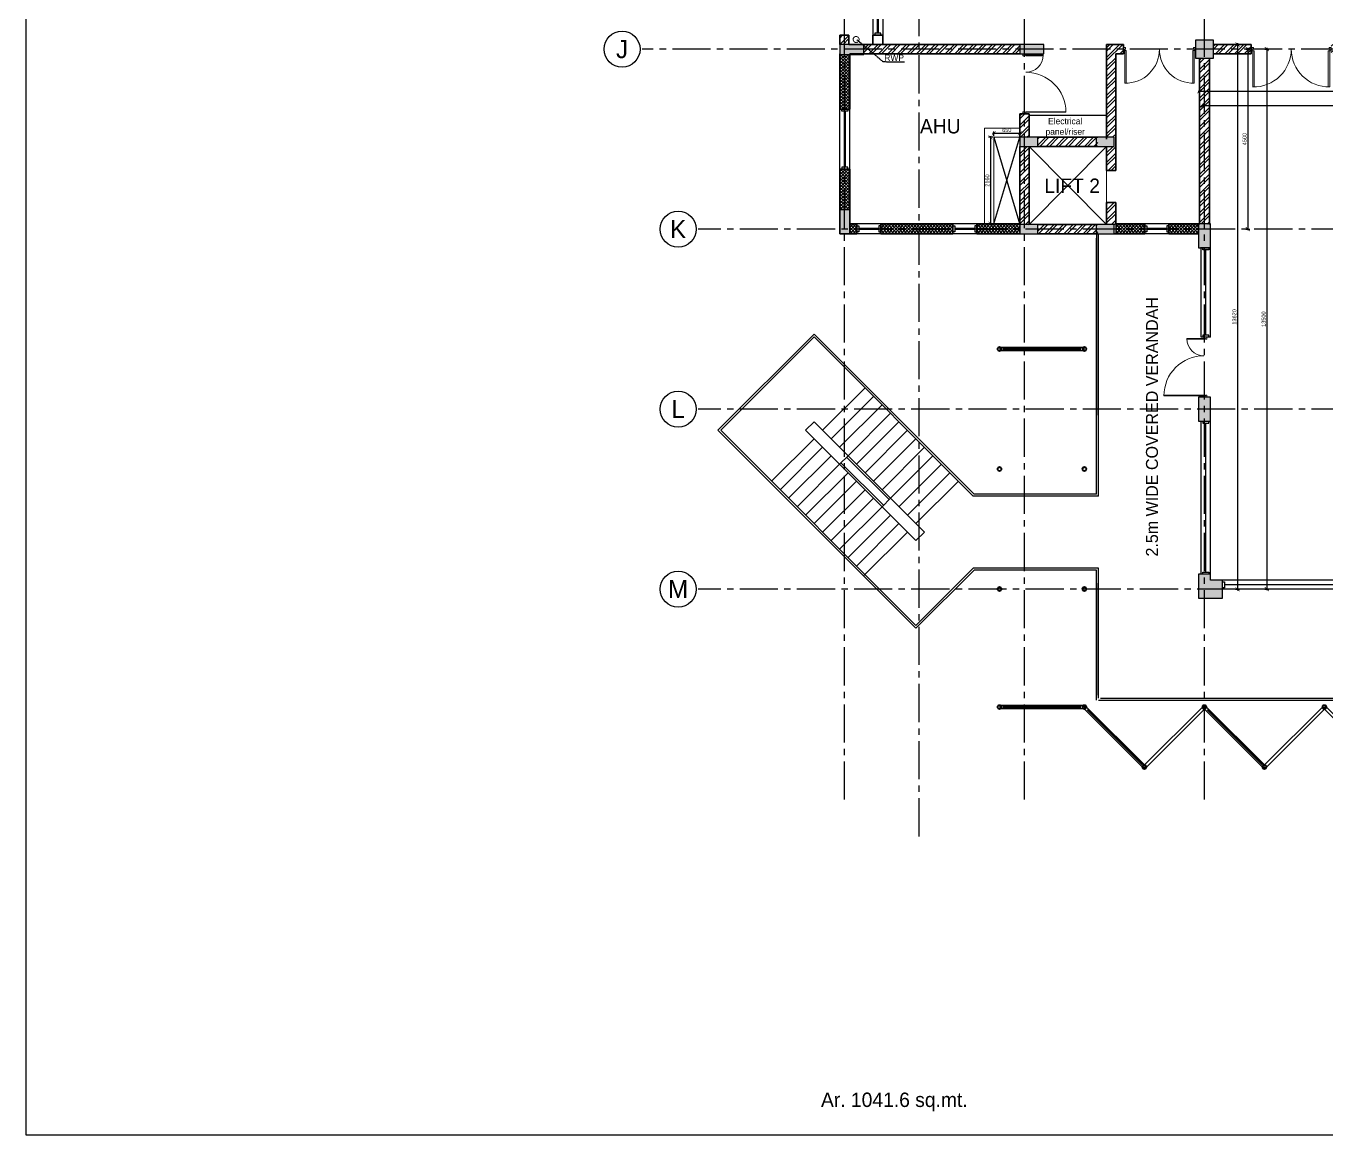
# Model space of a CAD drawing. Header units: millimetres. Extents: x -276609 to 1081398, y -453808 to 472098.
# Drawn here: x 306372 to 338862, y -5822 to 21903 of the extents above; entities that cross this region are included whole.
import ezdxf
from ezdxf.enums import TextEntityAlignment as Align

# ---------------------------------------------------------------- set-up
doc = ezdxf.new("R2010")
doc.units = ezdxf.units.MM
doc.header["$MEASUREMENT"] = 0
doc.linetypes.add('ACAD_ISO10W100', pattern=[18, 12, -3, 0, -3])
doc.linetypes.add('CENTER2', pattern=[28.575, 19.05, -3.175, 3.175, -3.175])
doc.layers.add('A-Anno-Grid Lines', color=7, linetype='Continuous', true_color=0xbbc3bd)
for name, color, linetype, lineweight in [('A-Detail Lines', 241, 'Continuous', 25), ('A-DETL-LLIN', 3, 'Continuous', 9), ('A-Door', 4, 'Continuous', 9), ('A-Wall Sec', 1, 'Continuous', 20), ('A-WIN', 5, 'Continuous', 25), ('PLUMBING', 3, 'ACAD_ISO10W100', 18), ('S-Concrete', 40, 'Continuous', 25), ('SHADE SCREEN', 171, 'Continuous', 15), ('STAIR', 3, 'Continuous', 9)]:
    doc.layers.add(name, color=color, linetype=linetype, lineweight=lineweight)
for name, color, linetype in [('A-Elevation', 4, 'Continuous'), ('A-Railing', 4, 'Continuous'), ('A-Wall Patt', 8, 'Continuous'), ('A-Window', 4, 'Continuous'), ('Anno_Frames', 7, 'Continuous'), ('Anno_Labels', 7, 'Continuous'), ('AREA', 7, 'Continuous'), ('Dimension', 7, 'Continuous'), ('S-Conc Patt', 9, 'Continuous'), ('SHADING COLUMNS', 210, 'Continuous'), ('text', 252, 'Continuous')]:
    doc.layers.add(name, color=color, linetype=linetype)
doc.styles.get("Standard").update_dxf_attribs({"font": ''})
doc.styles.get('Standard').set_extended_font_data('Gill Sans MT')
doc.dimstyles.new('IIITD_WD_M @ 100', dxfattribs={"dimscale": 100, "dimtxt": 1, "dimasz": 1, "dimexe": 0.5, "dimexo": 0.25, "dimgap": 0.3, "dimtad": 1, "dimdec": 0, "dimrnd": 1, "dimzin": 0, "dimdsep": 46, "dimtxsty": 'Standard', "dimblk": 'ARCHTICK', "dimcen": 0.2, "dimdle": 0.3, "dimclrd": 256, "dimclre": 256, "dimclrt": 256, "dimadec": 0, "dimazin": 0, "dimtfac": 1, "dimtdec": 0, "dimtofl": 0, "dimtmove": 0, "dimatfit": 0, "dimfxl": 0.5, "dimfxlon": 1, "dimtolj": 1, "dimtzin": 0, "dimlwd": -1, "dimlwe": -1, "dimarcsym": 0})
doc.dimstyles.new('ISO-25', dxfattribs={"dimtxt": 2.5, "dimasz": 200, "dimexe": 1.25, "dimexo": 0.625, "dimtad": 1, "dimdec": 0, "dimtxsty": 'Standard', "dimcen": 2.5, "dimadec": 0, "dimazin": 0, "dimtfac": 1, "dimtdec": 0, "dimtmove": 0, "dimatfit": 3, "dimfxl": 1, "dimarcsym": 0})
pattern_1 = [(45, (-144981.34, 78999.21), (-119.32427, 119.32427), []), (45, (-144901.8, 78999.21), (-119.32427, 119.32427), [])]

# ---------------------------------------------------------------- blocks, each defined once
blk = doc.blocks.new('Round Bar - 3_-44-4 First Floor Lvl')
at = {"layer": 'A-WIN'}
for p, q in [((-1035, -37), (-1035, 25)), ((1026, 38), (-1023, 38)), ((1026, 38), (-1023, 38)), ((1027, 38), (1026, 38)), ((1027, 38), (1026, 38)), ((1064, 38), (1038, 38)), ((1064, 38), (1038, 38)), ((1064, 38), (1064, -3)), ((-1027, -38), (-1026, -38)), ((-1027, -38), (-1026, -38)), ((-1026, -38), (1023, -38)), ((-1026, -38), (1023, -38))]:
    blk.add_line(p, q, dxfattribs=at)
blk = doc.blocks.new('Round Bar - 3_-159-4 First Floor Lvl')
at = {"layer": 'A-WIN'}
for p, q in [((-1051, -27), (-1051, 38)), ((-1038, 38), (-1051, 38)), ((-1038, 38), (-1051, 38)), ((-1026, 38), (-1027, 38)), ((-1026, 38), (-1027, 38)), ((1023, 38), (-1026, 38)), ((1023, 38), (-1026, 38)), ((1057, 1), (1057, -38)), ((-1023, -38), (1026, -38)), ((-1023, -38), (1026, -38)), ((1026, -38), (1027, -38)), ((1026, -38), (1027, -38)), ((1038, -38), (1057, -38)), ((1038, -38), (1057, -38))]:
    blk.add_line(p, q, dxfattribs=at)
blk = doc.blocks.new('Round Bar - 3_-172-4 First Floor Lvl')
at = {"layer": 'A-WIN'}
for p, q in [((-1051, -24), (-1051, 38)), ((-1038, 38), (-1051, 38)), ((-1038, 38), (-1051, 38)), ((-1025, 38), (-1026, 38)), ((-1025, 38), (-1026, 38)), ((1023, 38), (-1025, 38)), ((1023, 38), (-1025, 38)), ((1057, 1), (1057, -38)), ((-1045, -38), (-1038, -38)), ((-1045, -38), (-1038, -38)), ((-1027, -38), (-1026, -38)), ((-1027, -38), (-1026, -38)), ((-1026, -38), (1026, -38)), ((-1026, -38), (1026, -38)), ((1026, -38), (1027, -38)), ((1026, -38), (1027, -38)), ((1038, -38), (1057, -38)), ((1038, -38), (1057, -38))]:
    blk.add_line(p, q, dxfattribs=at)
blk = doc.blocks.new('Round Bar - 3_-170-4 First Floor Lvl')
at = {"layer": 'A-WIN'}
for p, q in [((-1051, 38), (-1051, -38)), ((-1038, 38), (-1051, 38)), ((-1038, 38), (-1051, 38)), ((-1026, 38), (-1028, 38)), ((-1026, 38), (-1028, 38)), ((1026, 38), (-1026, 38)), ((1026, 38), (-1026, 38)), ((1027, 38), (1026, 38)), ((1027, 38), (1026, 38)), ((1057, 38), (1038, 38)), ((1057, 38), (1038, 38)), ((1057, -38), (1057, 38)), ((-1051, -38), (-1038, -38)), ((-1051, -38), (-1038, -38)), ((-1027, -38), (-1026, -38)), ((-1027, -38), (-1026, -38)), ((-1026, -38), (1026, -38)), ((-1026, -38), (1026, -38)), ((1026, -38), (1028, -38)), ((1026, -38), (1028, -38)), ((1038, -38), (1057, -38)), ((1038, -38), (1057, -38))]:
    blk.add_line(p, q, dxfattribs=at)
blk = doc.blocks.new('Round Bar - 3_-167-4 First Floor Lvl')
at = {"layer": 'A-WIN'}
for p, q in [((-1051, -38), (-1051, 24)), ((-1038, 38), (-1044, 38)), ((-1038, 38), (-1044, 38)), ((1026, 38), (-1026, 38)), ((-1026, 38), (-1026, 38)), ((-1026, 38), (-1026, 38)), ((-1026, 38), (-1026, 38)), ((1026, 38), (-1026, 38)), ((-1026, 38), (-1026, 38)), ((1027, 38), (1026, 38)), ((1027, 38), (1026, 38)), ((1057, 38), (1038, 38)), ((1057, 38), (1038, 38)), ((1057, -38), (1057, 38)), ((-1051, -38), (-1038, -38)), ((-1051, -38), (-1038, -38)), ((-1026, -38), (-1026, -38)), ((-1026, -38), (-1026, -38)), ((-1026, -38), (1026, -38)), ((-1026, -38), (1026, -38)), ((-1026, -38), (-1026, -38)), ((-1026, -38), (-1026, -38)), ((1026, -38), (1028, -38)), ((1026, -38), (1028, -38)), ((1038, -38), (1057, -38)), ((1038, -38), (1057, -38))]:
    blk.add_line(p, q, dxfattribs=at)
blk = doc.blocks.new('Grid Head')
blk.add_circle((0, 0), 3)
at = {"layer": 'Anno_Labels'}
blk.add_attdef('GRID_NAME', text='', height=3, dxfattribs=at).set_placement((0, 0), align=Align.MIDDLE_CENTER)
blk = doc.blocks.new('grd din')
at = {"layer": 'A-Anno-Grid Lines', "linetype": 'CENTER2', "ltscale": 50}
for p, q in [((484314, 133526), (484314, 180371)), ((475314, 133526), (475314, 179267)), ((477184, 132609), (477184, 179317)), ((479814, 133526), (479814, 179267)), ((520545, 152289), (470258, 152289)), ((516514, 147789), (471659, 147789)), ((516514, 143289), (471659, 143289)), ((516514, 138789), (471659, 138789))]:
    blk.add_line(p, q, dxfattribs=at)
at = {"layer": 'Anno_Frames'}
ref = blk.add_blockref('Grid Head', (469758, 152289), dxfattribs=dict(at, xscale=150, yscale=150, zscale=150))
ref.add_attrib('GRID_NAME', 'J', dxfattribs={"layer": '0', "height": 450}).set_placement((469758, 152289), align=Align.MIDDLE_CENTER)
ref = blk.add_blockref('Grid Head', (471159, 147789), dxfattribs=dict(at, xscale=150, yscale=150, zscale=150))
ref.add_attrib('GRID_NAME', 'K', dxfattribs={"layer": '0', "height": 450}).set_placement((471159, 147789), align=Align.MIDDLE_CENTER)
ref = blk.add_blockref('Grid Head', (471159, 143289), dxfattribs=dict(at, xscale=150, yscale=150, zscale=150))
ref.add_attrib('GRID_NAME', 'L', dxfattribs={"layer": '0', "height": 450}).set_placement((471159, 143289), align=Align.MIDDLE_CENTER)
ref = blk.add_blockref('Grid Head', (471159, 138789), dxfattribs=dict(at, xscale=150, yscale=150, zscale=150))
ref.add_attrib('GRID_NAME', 'M', dxfattribs={"layer": '0', "height": 450}).set_placement((471159, 138789), align=Align.MIDDLE_CENTER)
blk = doc.blocks.new('w8')
at = {"layer": 'A-Window', "color": 2, "lineweight": 30}
blk.add_line((484324, 139289), (484324, 142939), dxfattribs=at)
at = {"layer": 'A-Window'}
for points in [[(484209, 139239), (484209, 142989)], [(484399, 142989), (484399, 142939), (484249, 142939), (484249, 142989)], [(484439, 139239), (484439, 142989)], [(484399, 139239), (484399, 139289), (484249, 139289), (484249, 139239)]]:
    blk.add_lwpolyline(points, dxfattribs=at)
blk = doc.blocks.new('din w3')
at = {"layer": 'A-Window', "color": 2, "lineweight": 60}
blk.add_line((477594, 164984), (477594, 166384), dxfattribs=at)
at = {"layer": 'A-Window'}
for points in [[(477469, 164934), (477469, 166434)], [(477669, 166434), (477669, 166384), (477519, 166384), (477519, 166434)], [(477719, 164934), (477719, 166434)], [(477669, 164934), (477669, 164984), (477519, 164984), (477519, 164934)]]:
    blk.add_lwpolyline(points, dxfattribs=at)
blk = doc.blocks.new('DDD6')
at = {"layer": 'A-Door', "color": 5, "lineweight": 18}
for p, q in [((461523, 90652), (461523, 91556)), ((461558, 90652), (461558, 91556)), ((463410, 90652), (463410, 91556)), ((463445, 90652), (463445, 91556)), ((461484, 90652), (461523, 90652)), ((461484, 90652), (461484, 90569)), ((461523, 90652), (461523, 90613)), ((461558, 90652), (461523, 90652)), ((463410, 90652), (463445, 90652)), ((463445, 90652), (463445, 90613)), ((463484, 90652), (463445, 90652)), ((463484, 90652), (463484, 90569)), ((461484, 90569), (461539, 90569)), ((461523, 90613), (461539, 90613)), ((461539, 90569), (461539, 90613)), ((463445, 90613), (463428, 90613)), ((463428, 90569), (463428, 90613)), ((463484, 90569), (463428, 90569))]:
    blk.add_line(p, q, dxfattribs=at)
at = {"layer": 'A-Door', "lineweight": 18}
for centre, start, end in [((461540, 90613), 359.9841, 91.3064), ((463427, 90613), 88.9273, 180.0159)]:
    blk.add_arc(centre, 943, start, end, dxfattribs=at)
blk = doc.blocks.new('Big Door Garbage')
at = {"layer": 'A-Door', "color": 5, "lineweight": 18}
for p, q in [((-12550, 128778), (-12500, 128778)), ((-12550, 128703), (-12550, 128778)), ((-12550, 128703), (-12515, 128703)), ((-12515, 128738), (-12500, 128738)), ((-12515, 128703), (-12515, 128738)), ((-12515, 128703), (-12515, 128273)), ((-12499, 128703), (-12515, 128703)), ((-12500, 128778), (-12500, 128738)), ((-12499, 128703), (-12499, 128273)), ((-11101, 128703), (-11101, 127703)), ((-11101, 128703), (-11085, 128703)), ((-11100, 128778), (-11100, 128738)), ((-11050, 128778), (-11100, 128778)), ((-11085, 128738), (-11100, 128738)), ((-11085, 128703), (-11085, 128738)), ((-11050, 128703), (-11085, 128703)), ((-11085, 128703), (-11085, 127703)), ((-11050, 128703), (-11050, 128778))]:
    blk.add_line(p, q, dxfattribs=at)
at = {"layer": 'A-Door', "lineweight": 18}
for centre, radius, start, end in [((-12515, 128703), 430, 270, 0), ((-11085, 128703), 1000, 180, 270)]:
    blk.add_arc(centre, radius, start, end, dxfattribs=at)
blk = doc.blocks.new('din d7')
at = {"layer": 'A-Door', "color": 5, "lineweight": 18}
for p, q in [((486934, 174520), (486934, 175332)), ((486969, 174518), (486969, 175332)), ((488629, 174518), (488629, 175332)), ((488664, 174518), (488664, 175332)), ((486899, 174518), (486934, 174518)), ((486899, 174518), (486899, 174443)), ((486934, 174518), (486934, 174483)), ((486969, 174518), (486934, 174518)), ((486934, 174483), (486949, 174483)), ((486949, 174443), (486949, 174483)), ((488629, 174518), (488664, 174518)), ((488664, 174483), (488649, 174483)), ((488649, 174443), (488649, 174483)), ((488664, 174518), (488664, 174483)), ((488699, 174518), (488664, 174518)), ((488699, 174518), (488699, 174443)), ((486899, 174443), (486949, 174443)), ((488699, 174443), (488649, 174443))]:
    blk.add_line(p, q, dxfattribs=at)
at = {"layer": 'A-Door', "lineweight": 18}
for centre, start, end in [((486950, 174483), 359.9841, 91.0727), ((488648, 174483), 88.9273, 180.0159)]:
    blk.add_arc(centre, 849, start, end, dxfattribs=at)
blk = doc.blocks.new('ttrttrgt')
at = {"layer": 'A-Window', "color": 2, "lineweight": 30}
blk.add_line((503296, 136159), (503296, 139884), dxfattribs=at)
at = {"layer": 'A-Window'}
for points in [[(503181, 136109), (503181, 139934)], [(503221, 139934), (503221, 139884), (503371, 139884), (503371, 139934)], [(503411, 136109), (503411, 139934)], [(503221, 136109), (503221, 136159), (503371, 136159), (503371, 136109)]]:
    blk.add_lwpolyline(points, dxfattribs=at)
blk = doc.blocks.new('dw2')
at = {"layer": 'A-Window'}
blk.add_line((484439, 147324), (484189, 147324), dxfattribs=at)
at = {"layer": 'A-Window', "color": 2, "lineweight": 30}
blk.add_line((484324, 145139), (484324, 147274), dxfattribs=at)
at = {"layer": 'A-Window'}
for points in [[(484439, 145089), (484209, 145089), (484209, 147324)], [(484399, 147324), (484399, 147274), (484249, 147274), (484249, 147324)], [(484439, 145089), (484439, 147324)], [(484399, 145089), (484399, 145139), (484249, 145139), (484249, 145089)]]:
    blk.add_lwpolyline(points, dxfattribs=at)
at = {"layer": 'A-Detail Lines', "rotation": 270}
blk.add_blockref('Big Door Garbage', (355573, 132539), dxfattribs=at)
blk = doc.blocks.new('din w1')
at = {"layer": 'A-Window', "color": 2, "lineweight": 60}
blk.add_line((476279, 163779), (476779, 163779), dxfattribs=at)
at = {"layer": 'A-Window'}
for points in [[(476229, 163904), (476829, 163904)], [(476229, 163704), (476279, 163704), (476279, 163854), (476229, 163854)], [(476829, 163704), (476779, 163704), (476779, 163854), (476829, 163854)], [(476229, 163654), (476829, 163654)]]:
    blk.add_lwpolyline(points, dxfattribs=at)
blk = doc.blocks.new('Pipe-Column - Pipe3-1_2STD-50-2 GL')
at = {"layer": 'S-Concrete', "lineweight": 35}
for radius, start, end in [(50.8, 0, 180), (45.1, 0, 180), (45.1, 180, 0), (50.8, 180, 360)]:
    blk.add_arc((0, 0), radius, start, end, dxfattribs=at)
blk = doc.blocks.new('Pipe-Column - Pipe3-1_2STD-48-2 GL')
at = {"layer": 'S-Concrete', "lineweight": 35}
for radius, start, end in [(50.8, 0, 180), (50.8, 180, 360), (45.1, 360, 180), (45.1, 180, 360)]:
    blk.add_arc((0, 0), radius, start, end, dxfattribs=at)
blk = doc.blocks.new('Pipe-Column - Pipe3-1_2STD-49-2 GL')
at = {"layer": 'S-Concrete', "lineweight": 35}
for radius, start, end in [(50.8, 0, 180), (50.8, 180, 360), (45.1, 360, 180), (45.1, 180, 360)]:
    blk.add_arc((0, 0), radius, start, end, dxfattribs=at)
blk = doc.blocks.new('TRGHT4')
at = {"layer": 'SHADING COLUMNS', "rotation": 135.0000000004137}
for name, p in [('Pipe-Column - Pipe3-1_2STD-48-2 GL', (397060, -137137)), ('Pipe-Column - Pipe3-1_2STD-48-2 GL', (399181, -137137)), ('Pipe-Column - Pipe3-1_2STD-48-2 GL', (397060, -140137)), ('Pipe-Column - Pipe3-1_2STD-48-2 GL', (399181, -140137)), ('Pipe-Column - Pipe3-1_2STD-48-2 GL', (397060, -143137)), ('Pipe-Column - Pipe3-1_2STD-48-2 GL', (399181, -143137)), ('Pipe-Column - Pipe3-1_2STD-48-2 GL', (397060, -146087)), ('Pipe-Column - Pipe3-1_2STD-49-2 GL', (399181, -146087))]:
    blk.add_blockref(name, p, dxfattribs=at)
at = {"layer": 'SHADING COLUMNS'}
for p in [(402181, -146087), (405181, -146087), (400681, -147587), (403681, -147587)]:
    blk.add_blockref('Pipe-Column - Pipe3-1_2STD-50-2 GL', p, dxfattribs=at)
blk = doc.blocks.new('_ArchTick')
at = {"color": 0, "linetype": 'ByBlock', "const_width": 0.15}
blk.add_lwpolyline([(-0.5, -0.5), (0.5, 0.5)], dxfattribs=at)
blk = doc.blocks.new('*D82')
at = {"layer": 'text', "transparency": 16777216}
for p, q in [((331240, 19219), (330530, 19219)), ((330560, 19145), (330560, 19269)), ((331210, 19145), (331210, 19269))]:
    blk.add_line(p, q, dxfattribs=at)
at = {"layer": 'text', "transparency": 16777216, "xscale": 100, "yscale": 100, "zscale": 100, "rotation": 180}
blk.add_blockref('_ArchTick', (330560, 19219), dxfattribs=at)
at = {"layer": 'text', "transparency": 16777216, "xscale": 100, "yscale": 100, "zscale": 100}
blk.add_blockref('_ArchTick', (331210, 19219), dxfattribs=at)
at = {"layer": 'text', "transparency": 16777216, "insert": (330885, 19300), "char_height": 100, "attachment_point": 5}
blk.add_mtext('\\A1;650', dxfattribs=at)
blk = doc.blocks.new('*D83')
at = {"layer": 'text', "transparency": 16777216}
for p, q in [((330535, 19120), (330428, 19120)), ((330478, 19150), (330478, 16930)), ((330535, 16960), (330428, 16960))]:
    blk.add_line(p, q, dxfattribs=at)
at = {"layer": 'text', "transparency": 16777216, "xscale": 100, "yscale": 100, "zscale": 100}
for p, rotation in [((330478, 19120), 90), ((330478, 16960), 270)]:
    blk.add_blockref('_ArchTick', p, dxfattribs=dict(at, rotation=rotation))
at = {"layer": 'text', "transparency": 16777216, "insert": (330398, 18040), "char_height": 100, "attachment_point": 5, "rotation": 90}
blk.add_mtext('\\A1;2160', dxfattribs=at)
blk = doc.blocks.new('*D144')
at = {"layer": 'A-Detail Lines', "transparency": 16777216}
for p, q in [((336858, 21325), (336958, 21325)), ((336908, 21355), (336908, 16795)), ((336858, 16825), (336958, 16825))]:
    blk.add_line(p, q, dxfattribs=at)
at = {"layer": 'A-Detail Lines', "transparency": 16777216, "xscale": 100, "yscale": 100, "zscale": 100}
for p, rotation in [((336908, 21325), 90), ((336908, 16825), 270)]:
    blk.add_blockref('_ArchTick', p, dxfattribs=dict(at, rotation=rotation))
at = {"layer": 'A-Detail Lines', "transparency": 16777216, "insert": (336828, 19075), "char_height": 100, "attachment_point": 5, "rotation": 90}
blk.add_mtext('\\A1;4500', dxfattribs=at)
blk = doc.blocks.new('*D145')
at = {"layer": 'A-Detail Lines', "transparency": 16777216}
for p, q in [((335765, 19918), (344855, 19918)), ((335795, 19968), (335795, 19868)), ((344825, 19968), (344825, 19868))]:
    blk.add_line(p, q, dxfattribs=at)
at = {"layer": 'A-Detail Lines', "transparency": 16777216, "xscale": 100, "yscale": 100, "zscale": 100, "rotation": 180}
blk.add_blockref('_ArchTick', (335795, 19918), dxfattribs=at)
at = {"layer": 'A-Detail Lines', "transparency": 16777216, "xscale": 100, "yscale": 100, "zscale": 100}
blk.add_blockref('_ArchTick', (344825, 19918), dxfattribs=at)
at = {"layer": 'A-Detail Lines', "transparency": 16777216, "insert": (340310, 20048), "char_height": 200, "attachment_point": 5}
blk.add_mtext('\\A1;9030', dxfattribs=at)
blk = doc.blocks.new('*D146')
at = {"layer": 'A-Detail Lines', "transparency": 16777216}
for p, q in [((337332, 21325), (337432, 21325)), ((337382, 21355), (337382, 7795)), ((337332, 7825), (337432, 7825))]:
    blk.add_line(p, q, dxfattribs=at)
at = {"layer": 'A-Detail Lines', "transparency": 16777216, "xscale": 100, "yscale": 100, "zscale": 100}
for p, rotation in [((337382, 21325), 90), ((337382, 7825), 270)]:
    blk.add_blockref('_ArchTick', p, dxfattribs=dict(at, rotation=rotation))
at = {"layer": 'A-Detail Lines', "transparency": 16777216, "insert": (337302, 14575), "char_height": 100, "attachment_point": 5, "rotation": 90}
blk.add_mtext('\\A1;13500', dxfattribs=at)
blk = doc.blocks.new('*D423')
at = {"layer": 'A-Detail Lines', "transparency": 16777216}
for p, q in [((335670, 20274), (344970, 20274)), ((335700, 20324), (335700, 20224)), ((344940, 20324), (344940, 20224))]:
    blk.add_line(p, q, dxfattribs=at)
at = {"layer": 'A-Detail Lines', "transparency": 16777216, "xscale": 100, "yscale": 100, "zscale": 100, "rotation": 180}
blk.add_blockref('_ArchTick', (335700, 20274), dxfattribs=at)
at = {"layer": 'A-Detail Lines', "transparency": 16777216, "xscale": 100, "yscale": 100, "zscale": 100}
blk.add_blockref('_ArchTick', (344940, 20274), dxfattribs=at)
at = {"layer": 'A-Detail Lines', "transparency": 16777216, "insert": (340320, 20404), "char_height": 200, "attachment_point": 5}
blk.add_mtext('\\A1;9240', dxfattribs=at)
blk = doc.blocks.new('*D424')
at = {"layer": 'A-Detail Lines', "transparency": 16777216}
for p, q in [((336652, 21470), (336652, 7790)), ((336602, 21440), (336702, 21440)), ((336602, 7820), (336702, 7820))]:
    blk.add_line(p, q, dxfattribs=at)
at = {"layer": 'A-Detail Lines', "transparency": 16777216, "xscale": 100, "yscale": 100, "zscale": 100}
for p, rotation in [((336652, 21440), 90), ((336652, 7820), 270)]:
    blk.add_blockref('_ArchTick', p, dxfattribs=dict(at, rotation=rotation))
at = {"layer": 'A-Detail Lines', "transparency": 16777216, "insert": (336572, 14630), "char_height": 100, "attachment_point": 5, "rotation": 90}
blk.add_mtext('\\A1;13620', dxfattribs=at)

msp = doc.modelspace()

# ---------------------------------------------------------------- hatches: boundary and pattern name
at = {"layer": 'A-Wall Patt'}
h = msp.add_hatch(dxfattribs=at)
h.set_pattern_fill('ANSI32', color=256, scale=450, angle=360, style=0)
h.set_pattern_definition([(45, (-148488.96, 75084.49), (-119.32427, 119.32427), []), (45, (-148409.4, 75084.49), (-119.32427, 119.32427), [])])
h.paths.add_polyline_path([(326939.9, 21669.7), (326709.9, 21669.7), (326709.9, 21439.7), (326939.9, 21439.7)])
h.paths.add_polyline_path([(327309.9, 21439.7), (327309.9, 21209.7), (331209.9, 21209.7), (331209.9, 21439.7)])
h = msp.add_hatch(dxfattribs=at)
h.set_pattern_fill('ANSI32', color=256, scale=450, style=0)
h.set_pattern_definition(pattern_1)
h.paths.add_polyline_path([(335949.9, 21099.7), (335824.9, 21099.7), (335844, 16959.7), (335949.9, 16939.7)])
h.paths.add_polyline_path([(335824.9, 21099.7), (335699.9, 21099.7), (335699.9, 16959.7), (335723.3, 16959.7), (335753.5, 16959.7), (335781.2, 16959.7), (335824.9, 16959.7), (335844, 16959.7)])
h.paths.add_polyline_path([(367324.9, 21669.7), (367209.9, 21669.7), (367209.9, 21439.7), (367324.9, 21439.7)])
h.paths.add_polyline_path([(367439.9, 21669.7), (367324.9, 21669.7), (367324.9, 21439.7), (367439.9, 21439.7)])
edge = h.paths.add_edge_path()
edge.add_arc((344824.9, 21329.5), 300, 247.45969, 292.54031, ccw=False)
edge.add_line((344709.9, 21052.4), (344709.9, 16988.4))
edge.add_arc((344824.9, 16824.7), 200, 54.90037, 125.09963, ccw=False)
edge.add_line((344939.9, 16988.4), (344939.9, 21052.4))
edge = h.paths.add_edge_path()
edge.add_line((344545.8, 21439.7), (340601.9, 21439.7))
edge.add_arc((340324.9, 21324.7), 300, 0, 22.54031, ccw=False)
edge.add_arc((340324.9, 21324.7), 300, -22.54031, 0, ccw=False)
edge.add_line((340601.9, 21209.7), (344549.8, 21209.7))
edge.add_arc((344824.9, 21329.5), 300, 180, 203.53349, ccw=False)
edge.add_arc((344824.9, 21329.5), 300, 158.44578, 180, ccw=False)
edge = h.paths.add_edge_path()
edge.add_line((340047.8, 21439.7), (338993.9, 21439.7))
edge.add_line((338993.9, 21439.7), (338993.9, 21209.7))
edge.add_line((338993.9, 21209.7), (340047.8, 21209.7))
edge.add_arc((340324.9, 21324.7), 300, 180, 202.54031, ccw=False)
edge.add_arc((340324.9, 21324.7), 300, 157.45969, 180, ccw=False)
edge = h.paths.add_edge_path()
edge.add_arc((344824.9, 16824.7), 200, 234.90037, 305.09963, ccw=False)
edge.add_line((344709.9, 16661.1), (344709.9, 12488.4))
edge.add_arc((344824.9, 12324.7), 200, 54.90037, 125.09963, ccw=False)
edge.add_line((344939.9, 12488.4), (344939.9, 16661.1))
edge = h.paths.add_edge_path()
edge.add_arc((344824.9, 12324.7), 200, 234.90037, 305.09963, ccw=False)
edge.add_line((344709.9, 12161.1), (344709.9, 8049.7))
edge.add_line((344709.9, 8049.7), (344939.9, 8049.7))
edge.add_line((344939.9, 8049.7), (344939.9, 12161.1))
h.paths.add_polyline_path([(359304.9, 21439.7), (358809.9, 21439.7), (358809.9, 21209.7), (359304.9, 21209.7)])
edge = h.paths.add_edge_path()
edge.add_line((358209.9, 21439.7), (354103.9, 21439.7))
edge.add_arc((353824.9, 21329.5), 300, 0, 21.55422, ccw=False)
edge.add_arc((353824.9, 21329.5), 300, -23.53349, 0, ccw=False)
edge.add_line((354099.9, 21209.7), (358209.9, 21209.7))
edge.add_line((358209.9, 21209.7), (358209.9, 21439.7))
edge = h.paths.add_edge_path()
edge.add_arc((353824.9, 21329.5), 300, 158.44578, 180, ccw=False)
edge.add_line((353545.8, 21439.7), (349603.9, 21439.7))
edge.add_arc((349324.9, 21329.5), 300, 0, 21.55422, ccw=False)
edge.add_arc((349324.9, 21329.5), 300, -23.53349, 0, ccw=False)
edge.add_line((349599.9, 21209.7), (353549.8, 21209.7))
edge.add_arc((353824.9, 21329.5), 300, 180, 203.53349, ccw=False)
edge = h.paths.add_edge_path()
edge.add_line((349045.8, 21439.7), (348074.9, 21439.7))
edge.add_line((348074.9, 21439.7), (348074.9, 21209.7))
edge.add_line((348074.9, 21209.7), (349049.8, 21209.7))
edge.add_arc((349324.9, 21329.5), 300, 180, 203.53349, ccw=False)
edge.add_arc((349324.9, 21329.5), 300, 158.44578, 180, ccw=False)
edge = h.paths.add_edge_path()
edge.add_line((346074.9, 21439.7), (345103.9, 21439.7))
edge.add_arc((344824.9, 21329.5), 300, 0, 21.55422, ccw=False)
edge.add_arc((344824.9, 21329.5), 300, -23.53349, 0, ccw=False)
edge.add_line((345099.9, 21209.7), (346074.9, 21209.7))
edge.add_line((346074.9, 21209.7), (346074.9, 21439.7))
h.paths.add_polyline_path([(336049.9, 21439.7), (336049.9, 21209.7), (336993.9, 21209.7), (336993.9, 21439.7)])
h.paths.add_polyline_path([(362524.9, 21209.7), (362524.9, 21439.7), (360504.9, 21439.7), (360504.9, 21209.7)])
h.paths.add_polyline_path([(363124.9, 21439.7), (363124.9, 21209.7), (367139.9, 21209.7), (367139.9, 21439.7)])
h = msp.add_hatch(dxfattribs=at)
h.set_pattern_fill('ANSI37', color=256, scale=450, style=0)
h.set_pattern_definition([(45, (326709.85, 17309.73), (-39.77476, 39.77476), []), (135, (326709.85, 17309.73), (-39.77476, -39.77476), [])])
h.paths.add_polyline_path([(326959.9, 18324.7), (326709.9, 18324.7), (326709.9, 17309.7), (326959.9, 17309.7)])
h.paths.add_polyline_path([(326959.9, 21189.7), (326709.9, 21189.7), (326709.9, 19824.7), (326959.9, 19824.7)])
h = msp.add_hatch(dxfattribs=at)
h.set_pattern_fill('ANSI32', color=256, scale=450, style=0)
h.set_pattern_definition(pattern_1)
h.paths.add_polyline_path([(333159.9, 19119.7), (331659.9, 19119.7), (331659.9, 18889.7), (333159.9, 18889.7)])
h.paths.add_polyline_path([(331439.9, 18889.7), (331209.9, 18889.7), (331209.9, 16939.7), (331439.9, 16939.7)])
h.paths.add_polyline_path([(333159.9, 16939.7), (331659.9, 16939.7), (331659.9, 16709.7), (333159.9, 16709.7)])
h.paths.add_polyline_path([(333609.9, 18889.7), (333379.9, 18889.7), (333379.9, 18289.7), (333609.9, 18289.7)])
h.paths.add_polyline_path([(331324.9, 19709.7), (331209.9, 19709.7), (331209.9, 19069.7), (331324.9, 19069.7)])
h.paths.add_polyline_path([(333609.9, 17489.7), (333379.9, 17489.7), (333379.9, 16939.7), (333609.9, 16939.7)])
h.paths.add_polyline_path([(331324.9, 19119.7), (331439.9, 19119.7), (331439.9, 19709.7), (331324.9, 19709.7)])
h.paths.add_polyline_path([(333799.9, 21324.7), (333799.9, 21439.7), (333379.9, 21439.7), (333379.9, 21324.7)])
h.paths.add_polyline_path([(333799.9, 21209.7), (333799.9, 21324.7), (333379.9, 21324.7), (333379.9, 19119.7), (333609.9, 19119.7), (333609.9, 21209.7)])
h = msp.add_hatch(dxfattribs=at)
h.set_pattern_fill('ANSI37', color=256, scale=450, style=0)
h.set_pattern_definition([(45, (326959.85, 16709.73), (-39.77476, 39.77476), []), (135, (326959.85, 16709.73), (-39.77476, -39.77476), [])])
h.paths.add_polyline_path([(331209.9, 16939.7), (331209.9, 16959.7), (330135.6, 16959.7), (330135.6, 16709.7), (331209.9, 16709.7)])
h.paths.add_polyline_path([(329535.6, 16959.7), (327735.6, 16959.7), (327735.6, 16709.7), (329535.6, 16709.7)])
h.paths.add_polyline_path([(327135.6, 16959.7), (326959.9, 16959.7), (326959.9, 16709.7), (327135.6, 16709.7)])
h = msp.add_hatch(dxfattribs=at)
h.set_pattern_fill('ANSI37', color=256, scale=450, style=0)
h.set_pattern_definition([(45, (333609.85, 16709.73), (-39.7748, 39.7748), []), (135, (333609.85, 16709.73), (-39.7748, -39.7748), [])])
h.paths.add_polyline_path([(334335.6, 16959.7), (333609.9, 16959.7), (333609.9, 16939.7), (333609.9, 16709.7), (334335.6, 16709.7)])
h.paths.add_polyline_path([(335674.9, 16959.7), (334935.6, 16959.7), (334935.6, 16709.7), (335674.9, 16709.7)])
at = {"layer": 'S-Conc Patt'}
for points in [[(335599.9, 21549.7), (335599.9, 21099.7), (336049.9, 21099.7), (336049.9, 21549.7)], [(326709.9, 21439.7), (326709.9, 21189.7), (327309.9, 21189.7), (327309.9, 21439.7)], [(331209.9, 21439.7), (331209.9, 21209.7), (331809.9, 21209.7), (331809.9, 21439.7)], [(331209.9, 19119.7), (331209.9, 18889.7), (331659.9, 18889.7), (331659.9, 19119.7)], [(333119.9, 19119.7), (333119.9, 18889.7), (333569.9, 18889.7), (333569.9, 19119.7)], [(326959.9, 17309.7), (326709.9, 17309.7), (326709.9, 16709.7), (326959.9, 16709.7)], [(331209.9, 16939.7), (331209.9, 16709.7), (331659.9, 16709.7), (331659.9, 16939.7)], [(333119.9, 16939.7), (333119.9, 16709.7), (333569.9, 16709.7), (333569.9, 16939.7)], [(335974.9, 16959.7), (335674.9, 16959.7), (335674.9, 16359.7), (335974.9, 16359.7)], [(335974.9, 12624.7), (335674.9, 12624.7), (335674.9, 12024.7), (335974.9, 12024.7)], [(335674.9, 7599.7), (336274.9, 7599.7), (336274.9, 8049.7), (335974.9, 8049.7), (335974.9, 8199.7), (335674.9, 8199.7)]]:
    msp.add_hatch(color=8, dxfattribs=at).paths.add_polyline_path(points)

# ---------------------------------------------------------------- linework, layer by layer
at = {"layer": 'A-Detail Lines'}
for p, q in [((331439.9, 19669.7), (333379.9, 19669.7)), ((333379.9, 16939.7), (331439.9, 18889.7)), ((331439.9, 16939.7), (333379.9, 18889.7))]:
    msp.add_line(p, q, dxfattribs=at)
at = {"layer": 'A-DETL-LLIN'}
msp.add_line((333379.9, 18289.7), (333379.9, 17489.7), dxfattribs=at)
at = {"layer": 'A-Elevation'}
for p, q in [((327539.9, 24509.7), (327539.9, 21669.7)), ((327789.9, 24509.7), (327789.9, 21669.7)), ((333609.9, 16939.7), (333609.9, 16709.7))]:
    msp.add_line(p, q, dxfattribs=at)
at = {"layer": 'A-Railing'}
for p, q in [((333124.9, 16709.7), (333124.9, 12174.7)), ((333124.9, 10199.7), (333124.9, 16594.7)), ((333174.9, 10149.7), (333174.9, 16709.7)), ((326068.6, 14199.5), (323664.4, 11795.3)), ((326068.6, 14128.8), (323735.2, 11795.3)), ((326068.6, 14199.5), (330068.4, 10199.7)), ((326068.6, 14128.8), (330047.6, 10149.7)), ((323664.4, 11795.3), (328614.2, 6845.6)), ((323735.2, 11795.3), (328614.2, 6916.3)), ((327977.8, 10098.3), (326245.4, 11830.7)), ((327942.4, 10062.9), (326881.8, 11123.6)), ((326917.1, 11158.9), (327765.7, 10310.4)), ((326705, 10946.8), (327765.7, 9886.1)), ((326740.4, 10982.1), (327801, 9921.5)), ((333174.9, 10149.7), (330047.6, 10149.7)), ((333124.9, 10199.7), (330068.4, 10199.7)), ((330047.6, 8349.7), (328614.2, 6916.3)), ((330068.4, 8299.7), (328614.2, 6845.6)), ((333174.9, 8349.7), (330047.6, 8349.7)), ((333124.9, 8299.7), (330068.4, 8299.7)), ((333124.9, 5049.7), (333124.9, 8299.7)), ((333174.9, 5099.7), (333174.9, 8349.7)), ((333124.9, 7974.7), (333124.9, 5174.7)), ((333174.9, 5049.7), (360974.9, 5049.7)), ((333224.9, 5099.7), (360924.9, 5099.7)), ((333404.9, 5049.7), (360974.9, 5049.7))]:
    msp.add_line(p, q, dxfattribs=at)
at = {"layer": 'A-Wall Sec', "lineweight": 35}
for p, q in [((326709.9, 21439.7), (326709.9, 21669.7)), ((326709.9, 21669.7), (326939.9, 21669.7)), ((326939.9, 21669.7), (326939.9, 21439.7)), ((327539.9, 21439.7), (327539.9, 21669.7)), ((327539.9, 21669.7), (327789.9, 21669.7)), ((327789.9, 21669.7), (327789.9, 21439.7)), ((326709.9, 21209.7), (326709.9, 19824.7)), ((331209.9, 21439.7), (326939.9, 21439.7)), ((326959.9, 19824.7), (326959.9, 21209.7)), ((326959.9, 21209.7), (331209.9, 21209.7)), ((333379.9, 21439.7), (333379.9, 19069.7)), ((333799.9, 21439.7), (333379.9, 21439.7)), ((333609.9, 18289.7), (333609.9, 21209.7)), ((333609.9, 21209.7), (333799.9, 21209.7)), ((333799.9, 21209.7), (333799.9, 21439.7)), ((336049.9, 21439.7), (336993.9, 21439.7)), ((336049.9, 21209.7), (336993.9, 21209.7)), ((336993.9, 21439.7), (336993.9, 21209.7)), ((335699.9, 21099.7), (335699.9, 16959.7)), ((335949.9, 16939.7), (335949.9, 21099.7)), ((326709.9, 19824.7), (326959.9, 19824.7)), ((331209.9, 19709.7), (331209.9, 19069.7)), ((331209.9, 19709.7), (331439.9, 19709.7)), ((331439.9, 19119.7), (331439.9, 19709.7)), ((331209.9, 18889.7), (331209.9, 16939.7)), ((331439.9, 18889.7), (331439.9, 16939.7)), ((331659.9, 19119.7), (333159.9, 19119.7)), ((331659.9, 18889.7), (333159.9, 18889.7)), ((333379.9, 18889.7), (333379.9, 18289.7)), ((326709.9, 18324.7), (326709.9, 16709.7)), ((326959.9, 18324.7), (326709.9, 18324.7)), ((326959.9, 16959.7), (326959.9, 18324.7)), ((333379.9, 18289.7), (333609.9, 18289.7)), ((333609.9, 17489.7), (333379.9, 17489.7)), ((333379.9, 17489.7), (333379.9, 16939.7)), ((333609.9, 16939.7), (333609.9, 17489.7)), ((327135.6, 16959.7), (326959.9, 16959.7)), ((327135.6, 16709.7), (327135.6, 16959.7)), ((329535.6, 16959.7), (327735.6, 16959.7)), ((327735.6, 16959.7), (327735.6, 16709.7)), ((329535.6, 16709.7), (329535.6, 16959.7)), ((331209.9, 16959.7), (330135.6, 16959.7)), ((330135.6, 16959.7), (330135.6, 16709.7)), ((331659.9, 16939.7), (333159.9, 16939.7)), ((334335.6, 16959.7), (333609.9, 16959.7)), ((334335.6, 16709.7), (334335.6, 16959.7)), ((335709.9, 16959.7), (334935.6, 16959.7)), ((334935.6, 16959.7), (334935.6, 16709.7)), ((326709.9, 16709.7), (327135.6, 16709.7)), ((327735.6, 16709.7), (329535.6, 16709.7)), ((330135.6, 16709.7), (331209.9, 16709.7)), ((331659.9, 16709.7), (333159.9, 16709.7)), ((333569.9, 16709.7), (334335.6, 16709.7)), ((334935.6, 16709.7), (335674.9, 16709.7))]:
    msp.add_line(p, q, dxfattribs=at)
at = {"layer": 'A-Wall Sec'}
for p, q in [((330329.9, 16959.7), (330329.9, 19349.7)), ((330329.9, 19349.7), (331209.9, 19349.7)), ((330559.9, 16959.7), (330559.9, 19119.7)), ((330559.9, 19119.7), (331209.9, 19119.7))]:
    msp.add_line(p, q, dxfattribs=at)
at = {"layer": 'A-Window', "color": 2, "lineweight": 60}
msp.add_line((327664.9, 21719.7), (327664.9, 24229.7), dxfattribs=at)
at = {"layer": 'A-Window'}
msp.add_lwpolyline([(327739.9, 21669.7), (327739.9, 21719.7), (327589.9, 21719.7), (327589.9, 21669.7)], dxfattribs=at)
at = {"layer": 'Dimension'}
msp.add_lwpolyline([(306372, -5822), (306372, 53578), (390372, 53578), (390372, -5822)], close=True, dxfattribs=at)
at = {"layer": 'PLUMBING'}
msp.add_circle((327118.4, 21565.7), 75, dxfattribs=at)
at = {"layer": 'S-Concrete'}
for p, q in [((325856.5, 11795.3), (326068.6, 12007.4)), ((326705, 10946.8), (325856.5, 11795.3)), ((326917.1, 11158.9), (326068.6, 12007.4)), ((326705, 10946.8), (326917.1, 11158.9)), ((327765.7, 9886.1), (327977.8, 10098.3)), ((328826.3, 9249.7), (327977.8, 10098.3)), ((328614.2, 9037.6), (327765.7, 9886.1)), ((328614.2, 9037.6), (328826.3, 9249.7))]:
    msp.add_line(p, q, dxfattribs=at)
for points in [[(335599.9, 21549.7), (335599.9, 21099.7), (336049.9, 21099.7), (336049.9, 21549.7)], [(326709.9, 21439.7), (326709.9, 21189.7), (327309.9, 21189.7), (327309.9, 21439.7)], [(331209.9, 21439.7), (331209.9, 21209.7), (331809.9, 21209.7), (331809.9, 21439.7)], [(331209.9, 19119.7), (331209.9, 18889.7), (331659.9, 18889.7), (331659.9, 19119.7)], [(333119.9, 19119.7), (333119.9, 18889.7), (333569.9, 18889.7), (333569.9, 19119.7)], [(326959.9, 17309.7), (326709.9, 17309.7), (326709.9, 16709.7), (326959.9, 16709.7)], [(331209.9, 16939.7), (331209.9, 16709.7), (331659.9, 16709.7), (331659.9, 16939.7)], [(333119.9, 16939.7), (333119.9, 16709.7), (333569.9, 16709.7), (333569.9, 16939.7)], [(335974.9, 16959.7), (335674.9, 16959.7), (335674.9, 16359.7), (335974.9, 16359.7)], [(335974.9, 12624.7), (335674.9, 12624.7), (335674.9, 12024.7), (335974.9, 12024.7)], [(336274.9, 8049.7), (335974.9, 8049.7), (335974.9, 8199.7), (335674.9, 8199.7), (335674.9, 7599.7), (336274.9, 7599.7)]]:
    msp.add_lwpolyline(points, close=True, dxfattribs=at)
at = {"layer": 'SHADE SCREEN', "lineweight": 35}
for p, q in [((332731.6, 13834.7), (330788.7, 13834.7)), ((330788.7, 13824.7), (332731.6, 13824.7)), ((332731.6, 4884.7), (330788.7, 4884.7)), ((330788.7, 4874.7), (332731.6, 4874.7)), ((332891.4, 4808.2), (334265.2, 3434.4)), ((334272.2, 3441.5), (332898.4, 4815.3)), ((335891.4, 4808.2), (337265.2, 3434.4)), ((337272.2, 3441.5), (335898.4, 4815.3))]:
    msp.add_line(p, q, dxfattribs=at)
at = {"layer": 'STAIR'}
for p, q in [((327341.4, 12856), (326280.7, 11795.3)), ((327553.5, 12643.8), (326492.9, 11583.2)), ((327765.7, 12431.7), (326705, 11371.1)), ((327977.8, 12219.6), (326917.1, 11158.9)), ((328189.9, 12007.4), (327129.3, 10946.8)), ((328402.1, 11795.3), (327341.4, 10734.7)), ((326068.6, 11583.2), (325007.9, 10522.5)), ((328614.2, 11583.2), (327553.5, 10522.5)), ((326280.7, 11371.1), (325220.1, 10310.4)), ((326492.9, 11158.9), (325432.2, 10098.3)), ((328826.3, 11371.1), (327765.7, 10310.4)), ((329038.5, 11158.9), (327977.8, 10098.3)), ((326705, 10946.8), (325644.3, 9886.1)), ((326917.1, 10734.7), (325856.5, 9674)), ((329250.6, 10946.8), (328189.9, 9886.1)), ((329462.7, 10734.7), (328402.1, 9674)), ((327129.3, 10522.5), (326068.6, 9461.9)), ((329674.9, 10522.5), (328614.2, 9461.9)), ((327341.4, 10310.4), (326280.7, 9249.7)), ((327553.5, 10098.3), (326492.9, 9037.6)), ((327765.7, 9886.1), (326705, 8825.5)), ((327977.8, 9674), (326917.1, 8613.3)), ((328189.9, 9461.9), (327129.3, 8401.2)), ((328402.1, 9249.7), (327306, 8153.7))]:
    msp.add_line(p, q, dxfattribs=at)
at = {"layer": 'text'}
for p, q in [((330559.9, 19119.7), (331209.9, 16939.7)), ((330559.9, 16959.7), (331209.9, 19119.7))]:
    msp.add_line(p, q, dxfattribs=at)

# ---------------------------------------------------------------- block references
at = {"layer": 'A-Detail Lines'}
msp.add_blockref('grd din', (-148489, -130964.5), dxfattribs=at)
at = {"layer": 'A-Door', "xscale": -1}
for name, p, rotation in [('Big Door Garbage', (460065.2, 8659.7), 90), ('din d7', (-153098.9, 195805.1), 180), ('DDD6', (-124489.8, 111935.2), 180)]:
    msp.add_blockref(name, p, dxfattribs=dict(at, rotation=rotation))
at = {"layer": 'A-Door'}
msp.add_blockref('dw2', (-148464, -130964.5), dxfattribs=at)
at = {"layer": 'A-Window'}
for name, p in [('din w3', (-150759, -146609.5)), ('ttrttrgt', (-167436.3, -127909.3))]:
    msp.add_blockref(name, p, dxfattribs=at)
for name, p, rotation in [('din w1', (803964.4, 180613.9), 180), ('din w1', (806364.4, 180613.9), 180), ('din w1', (811164.4, 180613.9), 180), ('w8', (479264.1, -476389.1), 90)]:
    msp.add_blockref(name, p, dxfattribs=dict(at, rotation=rotation))
at = {"layer": 'S-Concrete'}
msp.add_blockref('TRGHT4', (-66358.2, 150964.2), dxfattribs=at)
at = {"layer": 'SHADE SCREEN', "lineweight": 35}
for name, p, rotation in [('Round Bar - 3_-170-4 First Floor Lvl', (331765, 13824.7), 180), ('Round Bar - 3_-167-4 First Floor Lvl', (331765, 4874.7), 180), ('Round Bar - 3_-172-4 First Floor Lvl', (333574.9, 4124.7), 315.0000000003688), ('Round Bar - 3_-159-4 First Floor Lvl', (336574.9, 4124.7), 315.0000000003688), ('Round Bar - 3_-159-4 First Floor Lvl', (339574.9, 4124.7), 315.0000000003688)]:
    msp.add_blockref(name, p, dxfattribs=dict(at, rotation=rotation))
at = {"layer": 'SHADE SCREEN', "rotation": 224.9999999996312}
for p in [(335074.9, 4124.7), (338074.9, 4124.7)]:
    msp.add_blockref('Round Bar - 3_-44-4 First Floor Lvl', p, dxfattribs=at)

# ---------------------------------------------------------------- texts
at = {"layer": 'AREA', "insert": (326240.7, -4761.6), "char_height": 360, "width": 7754.871, "attachment_point": 1}
msp.add_mtext('{\\fCentury Gothic|b0|i0|c0|p34;Ar. 1041.6 sq.mt.}', dxfattribs=at)
at = {"layer": 'PLUMBING', "char_height": 157.5, "attachment_point": 5, "rotation": 0}
for s, insert in [('{\\fCentury Gothic|b0|i0|c0|p34;RWP}', (328069.8, 21109.7)), ('{\\fCentury Gothic|b0|i0|c0|p34;Electrical \\Ppanel/riser}', (332344.4, 19368.8))]:
    msp.add_mtext(s, dxfattribs=dict(at, insert=insert))
at = {"layer": 'text', "char_height": 360, "width": 7754.871, "attachment_point": 1}
for s, insert in [('\\pi3385.2;{\\fCentury Gothic|b0|i0|c0|p34;AHU}', (325329.2, 19576.9)), ('{\\fCentury Gothic|b0|i0|c0|p34;LIFT 2} ', (331822.6, 18089.1))]:
    msp.add_mtext(s, dxfattribs=dict(at, insert=insert))
at = {"layer": 'text', "insert": (334362.6, 8639.5), "char_height": 300, "attachment_point": 1, "rotation": 90}
msp.add_mtext('{\\fCentury Gothic|b0|i0|c0|p34;2.5m WIDE COVERED VERANDAH}', dxfattribs=at)

# ---------------------------------------------------------------- dimensions: what is measured, and where the dimension line sits
at = {"layer": 'A-Detail Lines'}
dim = msp.add_linear_dim(base=(344824.9, 19917.5), p1=(335794.9, 21721.5), p2=(344824.9, 21753.5), dimstyle='IIITD_WD_M @ 100', override={"dimtxt": 2}, dxfattribs=at)
dim.commit()
dim.dimension.update_dxf_attribs({"geometry": '*D145', "text_midpoint": (340309.9, 19917.5), "dimtype": 160})
for base, p1, p2, picture, middle in [((336652, 7819.7), (336049.9, 21439.7), (336274.9, 7819.7), '*D424', (336572, 14629.7)), ((336908.5, 16824.7), (335824.9, 21324.7), (335824.9, 16824.7), '*D144', (336827.6, 19074.7))]:
    dim = msp.add_linear_dim(base=base, p1=p1, p2=p2, angle=90, dimstyle='IIITD_WD_M @ 100', dxfattribs=at)
    dim.commit()
    dim.dimension.update_dxf_attribs({"geometry": picture, "text_midpoint": middle})
dim = msp.add_linear_dim(base=(337382, 7824.7), p1=(335824.9, 21324.7), p2=(335865, 7824.7), angle=90, dimstyle='IIITD_WD_M @ 100', dxfattribs=at)
dim.commit()
dim.dimension.update_dxf_attribs({"geometry": '*D146', "text_midpoint": (337382, 14574.7), "dimtype": 160})
dim = msp.add_linear_dim(base=(344939.9, 20273.5), p1=(335699.9, 21099.7), p2=(344939.9, 21052.4), dimstyle='IIITD_WD_M @ 100', override={"dimtxt": 2}, dxfattribs=at)
dim.commit()
dim.dimension.update_dxf_attribs({"geometry": '*D423', "text_midpoint": (340319.9, 20403.5)})
at = {"layer": 'text'}
dim = msp.add_linear_dim(base=(330478.5, 16959.7), p1=(330559.9, 19119.7), p2=(330559.9, 16959.7), angle=90, dimstyle='IIITD_WD_M @ 100', override={"dimfxl": 2}, dxfattribs=at)
dim.commit()
dim.dimension.update_dxf_attribs({"geometry": '*D83', "text_midpoint": (330397.6, 18039.7)})
dim = msp.add_linear_dim(base=(330559.9, 19218.7), p1=(331209.9, 19119.7), p2=(330559.9, 19119.7), dimstyle='IIITD_WD_M @ 100', override={"dimfxl": 2}, dxfattribs=at)
dim.commit()
dim.dimension.update_dxf_attribs({"geometry": '*D82', "text_midpoint": (330884.9, 19299.6)})

# ---------------------------------------------------------------- leaders
at = {"layer": 'PLUMBING'}
msp.add_leader([(327135.9, 21559.9), (327789.7, 21011.6), (328326.6, 21008.2)], dimstyle='ISO-25', override={"dimasz": 100, "dimgap": 0.625, "dimtad": 0}, dxfattribs=at)

doc.saveas('drawing.dxf')
